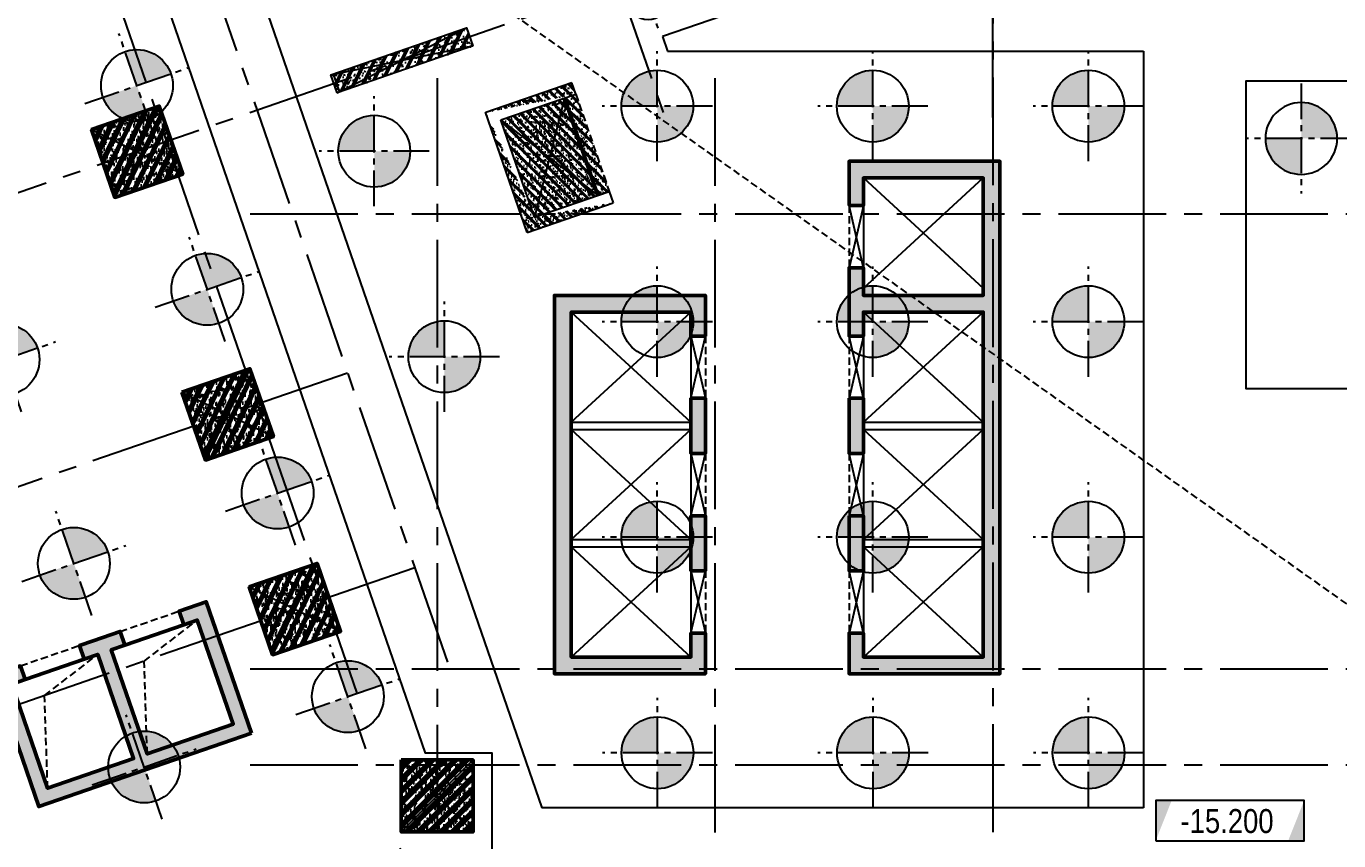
# Model space of a CAD drawing. Header units: millimetres. Extents: x -80883 to 1373228, y -532110 to 182357.
# Drawn here: x 725603 to 753005, y -328912 to -311909 of the extents above; entities that cross this region are included whole.
import ezdxf
from ezdxf.enums import TextEntityAlignment as Align
from ezdxf.xclip import XClip

# ---------------------------------------------------------------- set-up
doc = ezdxf.new("R2010")
doc.units = ezdxf.units.MM
doc.header["$LTSCALE"] = 100
doc.header["$XCLIPFRAME"] = 0
doc.header["$PDMODE"] = 32
doc.header["$PDSIZE"] = 2.5
for name, pattern in [('CENTER2', [1.125, 0.75, -0.125, 0.125, -0.125]), ('DASHED', [4.5, 3, -1.5]), ('HIDDEN', [0.375, 0.25, -0.125])]:
    doc.linetypes.add(name, pattern=pattern)
for name, color, linetype in [('ccu11-Khuat', 9, 'DASHED'), ('ccu11-Manh', 8, 'Continuous'), ('ccu11-Thay', 7, 'Continuous'), ('ccu12-Chidan', 9, 'Continuous'), ('ccu12-Hatch', 250, 'Continuous'), ('ccu12-Manh', 8, 'Continuous'), ('ccu12-Pile', 4, 'Continuous'), ('ccu12-Thay', 7, 'Continuous'), ('ccu12-Truc', 13, 'CENTER2'), ('KC2-DIM', 251, 'Continuous'), ('KCS_PILE', 8, 'HIDDEN'), ('KT-Dim', 8, 'Continuous'), ('KT-Hatch', 251, 'Continuous'), ('xref.asix of  podium$0$xref.asix of  podium$0$Xref_ST_MBDV Cot vach 30.7.2022$0$KT-Net cot vach', 6, 'Continuous'), ('Xref_ST_MBDV Cot vach 30.7.2022$0$KT-Net cot vach', 6, 'Continuous'), ('Xref_ST_MBDV Cot vach 30.7.2022$0$Xref_ST_MBDV Cot vach 30.7.2022|Xref_ST_MBDV Cot vach 30.7.2022|Xref_ST_MBDV Cot vach 30.7.2022|Xref_ST_MBDV Cot vach 30.7.2022|A-WALL-PATT', 251, 'Continuous'), ('Xref_ST_MBDV Cot vach 30.7.2022|Xref_ST_MBDV Cot vach 30.7.2022|Xref_ST_MBDV Cot vach 30.7.2022|Xref_ST_MBDV Cot vach 30.7.2022|KC-Betong', 6, 'Continuous')]:
    doc.layers.add(name, color=color, linetype=linetype)
for name, color, linetype, lineweight in [('KC-Tencaukien', 9, 'Continuous', 15), ('KT-Net cot vach', 6, 'Continuous', 50), ('KT-Vat lieu', 250, 'Continuous', 9), ('ST_MBDV Cot vach 220805$0$Xref_ST_MBDV Cot vach 30.7.2022$0$KT-Net cot vach', 6, 'Continuous', 50)]:
    doc.layers.add(name, color=color, linetype=linetype, lineweight=lineweight)
doc.styles.add('Arial Narrow', font='ARIALN.TTF')
doc.dimstyles.new('ccu12-200', dxfattribs={"dimscale": 200, "dimtxt": 2.5, "dimasz": 1, "dimexe": 1, "dimexo": 2, "dimgap": 1, "dimtad": 1, "dimdec": 0, "dimrnd": 5, "dimdsep": 46, "dimtxsty": 'Arial Narrow', "dimblk": 'ARCHTICK', "dimcen": -1, "dimdle": 1, "dimclrd": 256, "dimclre": 256, "dimclrt": 3, "dimadec": 0, "dimazin": 2, "dimtfac": 0.1, "dimtdec": 0, "dimtmove": 0, "dimatfit": 1, "dimldrblk": 'ARCHTICK', "dimfxl": 1, "dimtvp": 0.8333333333333334, "dimtolj": 1, "dimtzin": 12, "dimarcsym": 0})

# ---------------------------------------------------------------- blocks, each defined once
blk = doc.blocks.new('Xref_ST_MBDV Cot vach 30.7.2022$0$Tuong Vay01-flat-1')
at = {"layer": 'Xref_ST_MBDV Cot vach 30.7.2022$0$Xref_ST_MBDV Cot vach 30.7.2022|Xref_ST_MBDV Cot vach 30.7.2022|Xref_ST_MBDV Cot vach 30.7.2022|Xref_ST_MBDV Cot vach 30.7.2022|A-WALL-PATT'}
h = blk.add_hatch(dxfattribs=at)
h.set_pattern_fill('ACET-2D-VATLIEU04', color=256, scale=50, pattern_type=2)
h.set_pattern_definition([(49.99999999999999, (-11139561.83942936, -1407213.44759845), (-225.902473859489, 189.5546824974008), [37.49999998626113, -412.4999998488724]), (355, (-11139561.83942936, -1407213.44759845), (32.12721218541265, 367.2157156157773), [29.99999999490911, -329.9999999440002]), (100.4514, (-11139531.95358936, -1407216.06226845), (-341.2315265778452, -62.9441868767608), [31.87009499667636, -350.57105596344]), (46.18420000000001, (-11139561.83942936, -1407113.44759845), (-319.1804974675179, 306.2520974436775), [56.24999996954708, -618.749999665018]), (96.6356, (-11139517.37105686, -1407120.34425195), (-516.9959221575409, -60.14402179722674), [47.80514400473094, -525.8565000520404]), (351.1842, (-11139561.83942936, -1407113.44759845), (84.74077420309186, 546.3954293043353), [45.00000000792112, -495.0000000871323]), (21, (-11139511.83942936, -1407138.44759845), (-105.6808218676597, 275.3079533968121), [37.49999999934682, -412.499999992815]), (326.0000000000001, (-11139511.83942936, -1407138.44759845), (206.1288045682013, 305.5985201385338), [30.00000001746614, -330.0000001921275]), (71.4514, (-11139486.96831286, -1407155.22340145), (-328.9637652803212, 110.3801005582791), [31.87009499870726, -350.5710559857798]), (37.50000000000001, (-11139561.83942936, -1407213.44759845), (-78.13452938385308, 101.8269011885859), [0, -325.9999998517854, 0, -334.9999998476936, 0, -331.2499998493985]), (7.499999999999999, (-11139561.83942936, -1407213.44759845), (-23.27934638224542, 176.8241910238285), [0, -191.0000000278261, 0, -318.5000000464012, 0, -126.2500000183929]), (327.5, (-11139673.33942936, -1407213.44759845), (71.94441751949489, 112.9301145330537), [0, -125.0000000614986, 0, -390.0000001918756, 0, -517.5000002546042]), (317.5, (-11139723.33942936, -1407213.44759845), (158.0205495897681, 172.4491691102739), [0, -162.4999999478019, 0, -258.9999999168043, 0, -367.4999998819521]), (45, (-11139561.83942936, -1407213.44759845), (-150.2601910028607, 150.2601910026278), []), (45, (-11139561.83942936, -1407152.19759845), (-150.2601910028607, 150.2601910026278), [])])
h.paths.add_polyline_path([(-82665.42454257607, -118500.0088302612), (-81837.41861176863, -121132.0343658989), (-80902.71611081436, -123728.0834242017), (-79862.87874617614, -126283.8385967175), (-78719.63840653747, -128795.0430432414), (-77474.89874527603, -131257.5152608277), (-76130.7324262727, -133667.1548922951), (-74689.37767251953, -136019.9495540815), (-73153.2345392555, -138311.981517314), (-71524.86091735773, -140539.4342316107), (-69806.96827445179, -142698.5986796832), (-68002.4171395041, -144785.8795539467), (-66114.21234000102, -146797.8012427511), (-64145.497998368, -148731.0136179249), (-62099.55229647644, -150582.2976132843), (-59979.78201714717, -152348.5705846979), (-57789.71687134914, -154026.8914431464), (-55533.00362077914, -155614.4655520306), (-53213.40000534989, -157108.6493807235), (-50834.76848621853, -158506.954906286), (-48401.06981415115, -159807.0537564463), (-45916.35643433966, -161006.7810866404), (-43384.76573854871, -162104.1391847725), (-40810.51317570359, -163097.3007977149), (-38197.88523275405, -163984.6121738681), (-35551.23229684308, -164764.5958169776), (-32874.96141154505, -165435.9529462866), (-30173.5289383363, -165997.5656592443), (-27451.44813587703, -166448.4963081502), (-24701.85157574899, -166789.3238736566), (-4396.734290909022, -168938.2567786218), (36420.01678077132, -167648.2249503911), (41836.4863632936, -160718.6374020646), (12445.38596707024, -24367.66042796941), (8472.910947457654, -9248.974452903174), (-4718.707271176856, -5521.400683149928), (-10557.45827306993, -9946.818014640827), (-34021.18647153303, -27848.24941525888), (-39776.65152562223, -32008.57135346811), (-41248.85870469548, -35293.77142358455), (-45787.31564925052, -38574.38242801698), (-49368.4870454669, -38942.00303377653), (-57644.18705056235, -44924.06981060421), (-59844.65461433306, -46601.45355761005), (-61968.93197572604, -48362.30333496258), (-64019.60134904832, -50208.3517090485), (-65993.2459566202, -52136.53199238679), (-67886.59205765836, -54143.61763671576), (-69696.47008413821, -56226.27801198442), (-71419.8706161473, -58381.05012253253), (-73053.93764149398, -60604.33085121214), (-74595.93274202198, -62892.42844269238), (-76043.29574720934, -65241.53179885377), (-77393.615911806, -67647.72832025355), (-78644.64476583898, -70107.01135663176), (-79794.29917307012, -72615.28586126259), (-80840.66479975358, -75168.37520986283), (-81781.99930225872, -77762.02815519366), (-82616.73522835784, -80391.9259061541), (-83343.48262714595, -83053.68931881292), (-83961.03136360087, -85742.88618860021), (-84468.3531336058, -88455.03863057657), (-84864.60300002433, -91185.62932156771), (-85149.1148865223, -93930.11565387133), (-85321.41487544402, -96683.60341540864), (-85381.30445068702, -99529.50948559865), (-85328.50406530127, -102200.8374458619), (-85163.21024433896, -104955.3926120612), (-84885.69993967563, -107700.5945179402), (-84496.42936686985, -110432.1923394061), (-83996.04728951491, -113145.6335586284), (-83385.3738030456, -115836.3975027683)], flags=16)
h.paths.add_polyline_path([(-83625.45879450254, -118780.6341908188), (-82785.20518665202, -121451.592054751), (-81836.67593448795, -124086.0436255364), (-80781.45706173405, -126679.6041032514), (-79621.30565389246, -129227.9548506811), (-78358.15352366865, -131726.8525110248), (-76994.10399421491, -134172.1360737709), (-75531.42839684151, -136559.7338032422), (-73972.56228888594, -138885.6700187323), (-72320.10139823705, -141146.0717144171), (-70576.79730102606, -143337.1750085717), (-68745.55283991061, -145455.3314108832), (-66829.41729043424, -147497.0138977058), (-64831.58128353581, -149458.8227850739), (-62755.37149274349, -151337.4913895966), (-60604.24509477988, -153129.8914679771), (-58381.7840128839, -154833.0384259534), (-56091.68895242736, -156444.0962880657), (-53737.77323871478, -157960.3824199464), (-51323.95646727085, -159379.3719952791), (-48854.25797718205, -160698.7021999834), (-46332.79015832208, -161916.1761666269), (-43763.75160367042, -163029.7666325136), (-41151.42011806555, -164037.6193153583), (-38500.14559506811, -164938.0560009221), (-35814.34277378954, -165729.5773374715), (-33098.48388773762, -166410.8653324069), (-30357.09121792205, -166980.7855469028), (-27594.72956264392, -167438.3889849058), (-24815.98988816142, -167782.8289991841), (-4433.735052675009, -169939.9255319908), (36919.56229590811, -168632.9359166666), (42912.68845487945, -160965.5998827359), (13418.22973546013, -24135.12373521132), (9294.838300889242, -8442.070929647249), (-4925.935208282433, -4423.687328800617), (-11162.76267831214, -9150.82235655561), (-34617.47974592447, -27045.37879939191), (-40579.63196872547, -31355.10398377781), (-42051.83914779872, -34640.30405389448), (-46155.98199344426, -37606.97231750819), (-49737.15338966064, -37974.59292326774), (-58240.31235744618, -44121.0777798905), (-60467.11885703541, -45818.53930653841), (-62622.81900685839, -47605.43596977205), (-64703.8232677374, -49478.79233927629), (-66706.66158131324, -51435.49383058609), (-68628.013630962, -53472.26783320424), (-70464.66541309468, -55585.73726807744), (-72213.55809716694, -57772.38228180911), (-73871.79587351345, -60028.54927773564), (-75436.60120790266, -62350.49395546387), (-76905.37393212318, -64734.34577669739), (-78275.66833624989, -67176.13529814105), (-79545.20269040763, -69671.7966022063), (-80711.86304414831, -72217.17406733404), (-81773.70674647763, -74808.02928769216), (-82728.96568063274, -77440.04813065287), (-83576.04920824617, -80108.84792049509), (-84313.5468179807, -82809.98473610263), (-84940.23047422245, -85538.9608107484), (-85455.05666192248, -88291.23202148662), (-85857.16812421381, -91062.21545574092), (-86145.88844638877, -93847.29761108034), (-86320.75738810934, -96641.83923533), (-86381.51240370423, -99528.87035845965), (-86327.91179009154, -102240.684236032), (-86160.19218073785, -105035.6641918905), (-85878.57688103244, -107821.473743778), (-85483.548480995, -110593.4755141111), (-84975.76463904232, -113347.0545681345), (-84356.0573821161, -116077.6233250971)])
blk = doc.blocks.new('_ARCHTICK')
at = {"color": 0, "linetype": 'ByBlock', "const_width": 0.15}
blk.add_lwpolyline([(-0.5, -0.5), (0.5, 0.5)], dxfattribs=at)
blk = doc.blocks.new('*D1076')
at = {"layer": 'Defpoints', "color": 0, "transparency": 16777216}
for p in [(390299.3874795341, -68274.78057617624), (381599.3874795341, -71082.38548119343, -7.594823728268585e-05), (390299.3874795341, -71117.965626513, -7.594823728268585e-05)]:
    blk.add_point(p, dxfattribs=at)
at = {"layer": 'KT-Dim', "lineweight": -2, "transparency": 16777216}
for p, q in [((381599.3874795341, -70682.38548119343), (381599.3874795341, -68074.78057617624)), ((390299.3874795341, -70717.965626513), (390299.3874795341, -68074.78057617624)), ((381399.3874795341, -68274.78057617624), (390499.3874795341, -68274.78057617624))]:
    blk.add_line(p, q, dxfattribs=at)
at = {"layer": 'KT-Dim', "lineweight": -2, "transparency": 16777216, "xscale": 200, "yscale": 200, "zscale": 200, "rotation": 180}
blk.add_blockref('_ARCHTICK', (381599.3874795341, -68274.78057617624), dxfattribs=at)
at = {"layer": 'KT-Dim', "lineweight": -2, "transparency": 16777216, "xscale": 200, "yscale": 200, "zscale": 200}
blk.add_blockref('_ARCHTICK', (390299.3874795341, -68274.78057617624), dxfattribs=at)
at = {"layer": 'KT-Dim', "color": 3, "transparency": 16777216, "insert": (385949.3874795341, -67819.4940823154), "char_height": 500, "attachment_point": 5, "style": 'Arial Narrow'}
blk.add_mtext('\\A1;8700', dxfattribs=at)
blk = doc.blocks.new('*D1080')
at = {"layer": 'Defpoints', "color": 0, "transparency": 16777216}
for p in [(409199.3874795341, -66674.78057617624), (381599.3874795341, -70845.41449127195), (409199.3874795341, -70845.41449127195)]:
    blk.add_point(p, dxfattribs=at)
at = {"layer": 'KT-Dim', "lineweight": -2, "transparency": 16777216}
for p, q in [((381599.3874795341, -70445.41449127195), (381599.3874795341, -66474.78057617624)), ((409199.3874795341, -70445.41449127195), (409199.3874795341, -66474.78057617624)), ((381399.3874795341, -66674.78057617624), (409399.3874795341, -66674.78057617624))]:
    blk.add_line(p, q, dxfattribs=at)
at = {"layer": 'KT-Dim', "lineweight": -2, "transparency": 16777216, "xscale": 200, "yscale": 200, "zscale": 200, "rotation": 180}
blk.add_blockref('_ARCHTICK', (381599.3874795341, -66674.78057617624), dxfattribs=at)
at = {"layer": 'KT-Dim', "lineweight": -2, "transparency": 16777216, "xscale": 200, "yscale": 200, "zscale": 200}
blk.add_blockref('_ARCHTICK', (409199.3874795341, -66674.78057617624), dxfattribs=at)
at = {"layer": 'KT-Dim', "color": 3, "transparency": 16777216, "insert": (395399.3874795341, -66219.4940823154), "char_height": 500, "attachment_point": 5, "style": 'Arial Narrow'}
blk.add_mtext('\\A1;27600', dxfattribs=at)
blk = doc.blocks.new('LOI-B2-T1-PN')
at = {"layer": 'KT-Hatch'}
h = blk.add_hatch(dxfattribs=at)
h.set_pattern_fill('BTCT', color=256, scale=30)
h.set_pattern_definition([(49.99999999999999, (106559.8543703831, -42147.03074568097), (215.178054780226, -18.82564049477853), [22.5, -247.5]), (355, (106559.8543703831, -42147.03074568097), (-41.6254000839, 225.6576401100035), [18, -198]), (100.4514, (106577.7858743831, -42148.59954768099), (173.5528145142065, 206.8318626182861), [19.122057, -210.3426336]), (46.18420000000001, (106559.8543703831, -42087.03074568097), (320.1723145876933, -49.65570429870542), [33.75, -371.25]), (96.6356, (106586.535393883, -42091.16873778094), (280.398811664611, 292.2353612701325), [28.6830864, -315.5139]), (351.1842, (106559.8543703831, -42087.03074568097), (280.3985835400882, 292.2355802775974), [27, -297]), (21, (106589.8543703831, -42102.03074568097), (179.0721156355385, -120.7856671996016), [22.5, -247.5]), (326.0000000000001, (106589.8543703831, -42102.03074568097), (72.99459957647451, 217.5450135140559), [18, -198]), (71.4514, (106604.7770402832, -42112.09622748097), (252.066788574447, 96.75914901298572), [19.122057, -210.3426336]), (37.50000000000001, (106559.8543703831, -42147.03074568097), (3.647956595187201, 99.86815614939344), [0, -195.6, 0, -201, 0, -198.75]), (7.499999999999999, (106559.8543703831, -42147.03074568097), (78.92086123264458, 118.3235135647081), [0, -114.6, 0, -191.1, 0, -75.75]), (327.5, (106492.9543703832, -42147.03074568097), (160.1467308517227, -6.766461520313927), [0, -75, 0, -234, 0, -310.5]), (317.5, (106462.9543703832, -42147.03074568097), (174.9558508027159, 30.03149469969532), [0, -97.5, 0, -155.4, 0, -220.5]), (45, (106559.8543703831, -42147.03074568097), (-79.5495128834866, 79.5495128834866), []), (45, (106612.8873788831, -42147.03074568097), (-79.5495128834866, 79.5495128834866), [])])
h.paths.add_polyline_path([(69636.80449040607, -22526.61616688792), (69936.80449040653, -22526.61616688792), (69936.80449040653, -21376.61616688804), (69636.80449040607, -21376.61616688804)], flags=17)
h.paths.add_polyline_path([(69936.8044904056, -18926.61616688804), (69636.80449040513, -18926.61616688804), (69636.80449040513, -20076.61616688792), (69936.8044904056, -20076.61616688792)], flags=17)
h.paths.add_polyline_path([(69636.80449040467, -17626.6161668881), (69936.80449040467, -17626.61616688792), (69936.80449040467, -17126.61616688786), (72436.8044904084, -17126.61616688699), (72436.80449041072, -24326.61616688705), (69936.804490407, -24326.61616688786), (69936.804490407, -23826.61616688798), (69636.804490407, -23826.61616688804), (69636.80449040746, -24676.61616688804), (72786.80449041119, -24676.61616688699), (72786.80449040746, -13976.61616688693), (69636.80449040374, -13976.61616688804), (69636.80449040374, -14901.61616688716), (69936.80449040374, -14901.61616688705), (69936.80449040374, -14326.6161668881), (72436.80449040746, -14326.61616688705), (72436.8044904084, -16776.61616688705), (69936.80449040467, -16776.61616688792), (69936.8044904042, -16201.61616688705), (69636.80449040374, -16201.61616688722)])
h.paths.add_polyline_path([(66336.804490407, -24326.6161668892), (63836.804490407, -24326.61616689002), (63836.80449040467, -17126.61616689002), (66336.80449040467, -17126.6161668892), (66336.80449040467, -17626.6161668881), (66636.80449040467, -17626.61616688798), (66636.80449040467, -16776.61616688909), (63486.80449040467, -16776.61616689019), (63486.804490407, -24676.61616689013), (66636.80449040746, -24676.61616688909), (66636.804490407, -23826.61616688792), (66336.804490407, -23826.61616688804)])
h.paths.add_polyline_path([(66336.80449040607, -22526.61616688786), (66636.80449040653, -22526.61616688786), (66636.80449040653, -21376.61616688798), (66336.80449040607, -21376.61616688798)], flags=17)
h.paths.add_polyline_path([(66336.80449040467, -20076.61616688792), (66636.8044904056, -20076.61616688792), (66636.8044904056, -18926.61616688792), (66336.80449040467, -18926.61616688792)], flags=17)
at = {"ltscale": 0.5}
for points in [[(63836.8044904056, -19426.61616689002), (66336.80449040467, -19426.61616688914)], [(69936.80449040979, -19426.61616688786), (72436.80449040933, -19426.61616688705)], [(63836.8044904049, -19576.61616688996), (66336.8044904042, -19576.61616688914)], [(69936.80449040933, -19576.61616688786), (72436.80449040863, -19576.61616688699)], [(63836.8044904063, -21876.61616688996), (66336.8044904056, -21876.61616688914)], [(69936.80449041072, -21876.61616688786), (72436.80449041002, -21876.61616688705)], [(63836.8044904056, -22026.61616688996), (66336.80449040513, -22026.61616688914)], [(69936.80449041026, -22026.61616688786), (72436.80449040933, -22026.61616688699)]]:
    blk.add_lwpolyline(points, dxfattribs=at)
at = {"layer": 'ccu11-Khuat', "color": 6, "ltscale": 0.5}
for points in [[(69636.8044904042, -14901.61616688524), (69636.8044904042, -16201.61616688519)], [(66636.80449040467, -17626.61616688798), (66636.80449040467, -18926.61616688792)], [(69636.80449040746, -17626.61616688606), (69636.80449040746, -18926.616166886)], [(66636.80449040467, -20076.6161668878), (66636.80449040467, -21376.61616688775)], [(69636.80449040746, -20076.61616688606), (69636.80449040746, -21376.616166886)], [(66636.80449040607, -22526.61616688775), (66636.80449040607, -23826.61616688769)], [(69636.80449040746, -22526.6161668878), (69636.80449040746, -23826.61616688775)]]:
    blk.add_lwpolyline(points, dxfattribs=at)
at = {"layer": 'ccu11-Thay', "color": 6, "ltscale": 0.5}
for points in [[(69936.8044904042, -14901.61616688536), (69936.8044904042, -16201.61616688519)], [(66336.80449040467, -17626.6161668881), (66336.80449040467, -18926.61616688792)], [(69936.80449040746, -17626.61616688618), (69936.80449040746, -18926.616166886)], [(66336.80449040467, -20076.61616688792), (66336.80449040467, -21376.61616688775)], [(69936.80449040746, -20076.61616688618), (69936.80449040746, -21376.616166886)], [(66336.80449040607, -22526.61616688786), (66336.80449040607, -23826.61616688769)], [(69936.80449040746, -22526.61616688792), (69936.80449040746, -23826.61616688775)]]:
    blk.add_lwpolyline(points, dxfattribs=at)
at = {"layer": 'ccu12-Manh', "ltscale": 0.5}
for points in [[(69936.80449040746, -14326.61616688786), (72436.80449040746, -16626.61616688699)], [(69936.80449040816, -16626.6161668878), (72436.80449040746, -14326.61616688705)], [(63836.80449040467, -17126.61616689002), (66336.80449040467, -19426.61616688914)], [(63836.80449040537, -19426.61616688996), (66336.80449040467, -17126.6161668892)], [(69936.8044904084, -17126.61616688804), (72436.8044904084, -19426.61616688716)], [(69936.8044904091, -19426.61616688798), (72436.8044904084, -17126.61616688722)], [(63836.80449040537, -19576.61616688996), (66336.80449040537, -21876.61616688909)], [(63836.80449040607, -21876.6161668899), (66336.80449040537, -19576.61616688914)], [(69936.80449040863, -19576.6161668878), (72436.80449040863, -21876.61616688693)], [(69936.80449040933, -21876.61616688775), (72436.80449040863, -19576.61616688699)], [(63836.80449040513, -22026.61616688996), (66336.80449040513, -24326.61616688909)], [(63836.80449040583, -24326.6161668899), (66336.80449040513, -22026.61616688914)], [(69936.80449040933, -22026.6161668878), (72436.80449040933, -24326.61616688693)], [(69936.80449041002, -24326.61616688775), (72436.80449040933, -22026.61616688699)]]:
    blk.add_lwpolyline(points, dxfattribs=at)
at = {"layer": 'KC2-DIM', "ltscale": 0.5}
for points in [[(69936.8044904042, -14901.61616688536), (69636.8044904042, -16201.61616688519)], [(69936.8044904042, -16201.61616688519), (69636.8044904042, -14901.61616688524)], [(66336.80449040467, -17626.6161668881), (66636.80449040467, -18926.61616688792)], [(66336.80449040467, -18926.61616688792), (66636.80449040467, -17626.61616688798)], [(69936.80449040746, -17626.61616688618), (69636.80449040746, -18926.616166886)], [(69936.80449040746, -18926.616166886), (69636.80449040746, -17626.61616688606)], [(66336.80449040467, -20076.61616688792), (66636.80449040467, -21376.61616688775)], [(66336.80449040467, -21376.61616688775), (66636.80449040467, -20076.6161668878)], [(69936.80449040746, -20076.61616688618), (69636.80449040746, -21376.616166886)], [(69936.80449040746, -21376.616166886), (69636.80449040746, -20076.61616688606)], [(66336.80449040607, -22526.61616688786), (66636.80449040607, -23826.61616688769)], [(66336.80449040607, -23826.61616688769), (66636.80449040607, -22526.61616688775)], [(69936.80449040746, -22526.61616688792), (69636.80449040746, -23826.61616688775)], [(69936.80449040746, -23826.61616688775), (69636.80449040746, -22526.6161668878)]]:
    blk.add_lwpolyline(points, dxfattribs=at)
at = {"layer": 'ST_MBDV Cot vach 220805$0$Xref_ST_MBDV Cot vach 30.7.2022$0$KT-Net cot vach'}
for points in [[(69636.80449040374, -14901.61616688716), (69636.80449040374, -13976.61616688804), (72786.80449040746, -13976.61616688693), (72786.80449041119, -24676.61616688699), (69636.80449040746, -24676.61616688804), (69636.804490407, -23826.61616688804), (69936.804490407, -23826.61616688798), (69936.804490407, -24326.61616688786), (72436.80449041072, -24326.61616688705), (72436.8044904084, -17126.61616688699), (69936.80449040467, -17126.61616688786), (69936.80449040467, -17626.61616688792), (69636.80449040467, -17626.6161668881), (69636.80449040374, -16201.61616688722), (69936.8044904042, -16201.61616688705), (69936.80449040467, -16776.61616688792), (72436.8044904084, -16776.61616688705), (72436.80449040746, -14326.61616688705), (69936.80449040374, -14326.6161668881), (69936.80449040374, -14901.61616688705)], [(66636.80449040467, -17626.61616688798), (66636.80449040467, -16776.61616688909), (63486.80449040467, -16776.61616689019), (63486.804490407, -24676.61616689013), (66636.80449040746, -24676.61616688909), (66636.804490407, -23826.61616688792), (66336.804490407, -23826.61616688804), (66336.804490407, -24326.6161668892), (63836.804490407, -24326.61616689002), (63836.80449040467, -17126.61616689002), (66336.80449040467, -17126.6161668892), (66336.80449040467, -17626.6161668881)], [(69636.80449040513, -18926.61616688804), (69936.8044904056, -18926.61616688804), (69936.8044904056, -20076.61616688792), (69636.80449040513, -20076.61616688792)], [(69636.80449040607, -21376.61616688804), (69936.80449040653, -21376.61616688804), (69936.80449040653, -22526.61616688792), (69636.80449040607, -22526.61616688792)]]:
    blk.add_lwpolyline(points, close=True, dxfattribs=at)
at = {"layer": 'ST_MBDV Cot vach 220805$0$Xref_ST_MBDV Cot vach 30.7.2022$0$KT-Net cot vach', "color": 6}
for points in [[(66336.80449040467, -18926.61616688792), (66636.8044904056, -18926.61616688792), (66636.8044904056, -20076.61616688792), (66336.80449040467, -20076.61616688792)], [(66336.80449040607, -21376.61616688798), (66636.80449040653, -21376.61616688798), (66636.80449040653, -22526.61616688786), (66336.80449040607, -22526.61616688786)]]:
    blk.add_lwpolyline(points, close=True, dxfattribs=at)
blk = doc.blocks.new('*U150')
h = blk.add_hatch()
h.set_pattern_fill('VATLIEU04', color=250, scale=40, style=0, pattern_type=2)
h.set_pattern_definition([(49.99999999999999, (-549.9999999999709, 3049.999999999996), (286.9040730403014, -25.10085399303804), [30, -330]), (355, (-549.9999999999709, 3049.999999999996), (-55.50053344520001, 300.8768534800047), [24, -264]), (100.4514, (-526.0913279999709, 3047.908263999996), (231.4037526856086, 275.7758168243814), [25.496076, -280.4568448]), (46.18420000000001, (-549.9999999999709, 3129.999999999996), (426.8964194502578, -66.20760573160723), [45, -495]), (96.6356, (-514.4253019999708, 3124.482677199996), (373.8650822194813, 389.6471483601767), [38.2441152, -420.6852]), (351.1842, (-549.9999999999709, 3129.999999999996), (373.8647780534509, 389.6474403701299), [36, -396]), (21, (-509.9999999999709, 3109.999999999996), (238.7628208473847, -161.0475562661355), [30, -330]), (326.0000000000001, (-509.9999999999709, 3109.999999999996), (97.32613276863269, 290.0600180187412), [24, -264]), (71.4514, (-490.1031067999709, 3096.579357599996), (336.089051432596, 129.012198683981), [25.496076, -280.4568448]), (37.50000000000001, (-549.9999999999709, 3049.999999999996), (4.863942126916267, 133.1575415325246), [0, -260.8, 0, -268, 0, -265]), (7.499999999999999, (-549.9999999999709, 3049.999999999996), (105.2278149768594, 157.7646847529441), [0, -152.8, 0, -254.8, 0, -101]), (327.5, (-639.1999999999709, 3049.999999999996), (213.5289744689636, -9.021948693751902), [0, -100, 0, -312, 0, -414]), (317.5, (-679.1999999999709, 3049.999999999996), (233.2744677369545, 40.04199293292709), [0, -130, 0, -207.2, 0, -294]), (45, (-549.9999999999709, 3049.999999999996), (-120.2081528017131, 120.2081528017131), []), (45, (-549.9999999999709, 3098.999999999996), (-120.2081528017131, 120.2081528017131), [])])
h.paths.add_polyline_path([(-475, -474.9999999999998), (-75, -475.0000000000038), (-74.9999999999709, 2524.999999999996), (-474.9999999999709, 2525)])
at = {"color": 6, "ltscale": 0.25}
blk.add_lwpolyline([(-475, -474.9999999999998), (-75, -475.0000000000038), (-74.9999999999709, 2524.999999999996), (-474.9999999999709, 2525)], close=True, dxfattribs=at)
at = {"layer": 'Defpoints', "linetype": 'ByBlock', "ltscale": 30}
for p, q in [((-75, -475.0000000000038), (-474.9999999999709, 2525)), ((-475, -474.9999999999998), (-74.9999999999709, 2524.999999999996))]:
    blk.add_line(p, q, dxfattribs=at)
blk = doc.blocks.new('*U151')
h = blk.add_hatch()
h.set_pattern_fill('VATLIEU04', color=250, scale=40, style=0, pattern_type=2)
h.set_pattern_definition([(49.99999999999999, (550, -550), (286.9040730403014, -25.10085399303804), [30, -330]), (355, (550, -550), (-55.50053344520001, 300.8768534800047), [24, -264]), (100.4514, (573.908672, -552.091736), (231.4037526856086, 275.7758168243814), [25.496076, -280.4568448]), (46.18420000000001, (550, -470), (426.8964194502578, -66.20760573160723), [45, -495]), (96.6356, (585.574698, -475.5173228), (373.8650822194813, 389.6471483601767), [38.2441152, -420.6852]), (351.1842, (550, -470), (373.8647780534509, 389.6474403701299), [36, -396]), (21, (590, -490), (238.7628208473847, -161.0475562661355), [30, -330]), (326.0000000000001, (590, -490), (97.32613276863269, 290.0600180187412), [24, -264]), (71.4514, (609.8968932, -503.4206424), (336.089051432596, 129.012198683981), [25.496076, -280.4568448]), (37.50000000000001, (550, -550), (4.863942126916267, 133.1575415325246), [0, -260.8, 0, -268, 0, -265]), (7.499999999999999, (550, -550), (105.2278149768594, 157.7646847529441), [0, -152.8, 0, -254.8, 0, -101]), (327.5, (460.8, -550), (213.5289744689636, -9.021948693751902), [0, -100, 0, -312, 0, -414]), (317.5, (420.8, -550), (233.2744677369545, 40.04199293292709), [0, -130, 0, -207.2, 0, -294]), (45, (550, -550), (-120.2081528017131, 120.2081528017131), []), (45, (550, -501), (-120.2081528017131, 120.2081528017131), [])])
h.paths.add_polyline_path([(-475, 475), (1025, 475), (1025, -1025), (-475, -1025)])
at = {"color": 6, "ltscale": 0.25}
blk.add_lwpolyline([(-475, 475), (1025, 475), (1025, -1025), (-475, -1025)], close=True, dxfattribs=at)
at = {"layer": 'Defpoints', "linetype": 'ByBlock', "ltscale": 30}
for p, q in [((1025, 475), (-475, -1025)), ((-475, 475), (1025, -1025))]:
    blk.add_line(p, q, dxfattribs=at)
blk = doc.blocks.new('MBDV-B1-T1-PN')
at = {"layer": 'KT-Net cot vach', "rotation": 19.04713795399666}
for p in [(54421.11339610536, -13610.03426996863), (56313.91916608065, -19092.48685226683), (57717.20733091282, -23157.06337712682)]:
    blk.add_blockref('*U151', p, dxfattribs=at)
at = {"layer": 'KT-Net cot vach'}
blk.add_blockref('*U151', (60761.8044734241, -26951.6161660137), dxfattribs=at)
at = {"layer": 'Xref_ST_MBDV Cot vach 30.7.2022|Xref_ST_MBDV Cot vach 30.7.2022|Xref_ST_MBDV Cot vach 30.7.2022|Xref_ST_MBDV Cot vach 30.7.2022|KC-Betong', "linetype": 'ByBlock', "xscale": -0.9999999999999989, "rotation": 289.0471379532163}
blk.add_blockref('*U150', (59241.89047800889, -11945.67000419629), dxfattribs=at)
blk = doc.blocks.new('D1500.')
at = {"layer": 'ccu12-Hatch', "ltscale": 0.5}
h = blk.add_hatch(color=256, dxfattribs=at)
h.dxf.hatch_style = 1
h.paths.add_polyline_path([(750, 0, 0.414213562373095), (0, 750), (0, 0)])
h.paths.add_polyline_path([(0, 0), (-750, 0, 0.414213562373095), (0, -750)])
at = {"layer": 'ccu12-Pile', "color": 13, "linetype": 'CENTER2', "ltscale": 10}
for p, q in [((0, 1150), (0, -1150)), ((1150, 0), (-1150, 0))]:
    blk.add_line(p, q, dxfattribs=at)
at = {"layer": 'ccu12-Pile', "ltscale": 0.5}
blk.add_circle((0, 0), 750, dxfattribs=at)
blk = doc.blocks.new('D1500')
at = {"layer": 'ccu12-Pile', "rotation": 270}
blk.add_blockref('D1500.', (-4.256744291633368, 0.01587060443125665), dxfattribs=at)
blk = doc.blocks.new('MBDV-COC-PN')
at = {"layer": 'KCS_PILE', "rotation": 289.0471379539969}
for p in [(54770.52624455118, -12400.52859477577), (56239.08294817817, -16654.15542469779), (51985.45611825585, -18122.71212832374), (57707.63965180505, -20907.78225461981), (53454.01282188273, -22376.33895824576), (59174.82218593499, -25157.38021596195), (54921.19535601267, -26625.9369195879), (60642.00472006493, -29406.97817730409)]:
    blk.add_blockref('D1500', p, dxfattribs=at)
at = {"layer": 'KCS_PILE'}
for p in [(65636.80464432342, -12826.61661195726), (70136.80464432342, -12826.61661195726), (74636.80464432342, -12826.61661195726), (59727.18723505898, -13767.54838486208), (65636.80464432389, -17326.61661195726), (70136.80464432389, -17326.61661195726), (74636.80464432342, -17326.61661195726), (61192.43245564739, -18058.29387411749), (65636.80464432389, -21826.61661195726), (70136.80464432389, -21826.61661195726), (74636.80464432389, -21826.61661195726), (65641.06138861482, -26326.61661195726), (70141.06138861482, -26326.61661195726), (74641.06138861482, -26326.61661195726)]:
    blk.add_blockref('D1500', p, dxfattribs=at)
at = {"layer": 'KCS_PILE', "xscale": -1, "rotation": 180}
blk.add_blockref('D1500', (79082.54774623504, -13501.63248255959), dxfattribs=at)
blk = doc.blocks.new('ccu11-cmb-flat-8')
at = {"layer": 'ccu12-Chidan', "color": 7}
blk.add_lwpolyline([(0, 0), (1549.76089105694, 0), (1549.76089105694, 418.967561994592), (0, 418.967561994592)], close=True, dxfattribs=at)
at = {"layer": 'ccu12-Chidan'}
for points in [[(0, 0), (166.3698098819586, 418.967561994592), (0, 418.967561994592)], [(1549.76089105694, 418.967561994592), (1383.391081174981, 0), (1549.76089105694, 0)]]:
    blk.add_solid(points, dxfattribs=at)
at = {"layer": 'ccu12-Chidan', "color": 31, "style": 'Arial Narrow', "width": 0.8}
blk.add_attdef('+100.00', text='', height=250, dxfattribs=at).set_placement((745.1558620325814, 205.5562299680314), align=Align.MIDDLE_CENTER)
blk = doc.blocks.new('LOI-KD-PN')
at = {"layer": 'KT-Hatch'}
h = blk.add_hatch(dxfattribs=at)
h.set_pattern_fill('BTCT', color=256, scale=40, angle=-70.9528620460035)
h.set_pattern_definition([(339.0471379539965, (-24774.25365491607, -32828.61595608917), (69.90338528047701, -279.3877533547662), [29.99999999999987, -329.999999999998]), (284.0471379539965, (-24774.25365491607, -32828.61595608917), (266.2915946709811, 150.6518396180941), [23.99999999999998, -263.9999999999996]), (29.49853795399646, (-24768.42837132257, -32851.89826755854), (336.1948768307957, -128.7361747717526), [25.49607599999999, -280.4568447999998]), (335.2313379539966, (-24698.63362238393, -32802.50828135805), (76.73314454503657, -425.1305970221304), [45, -495]), (25.6827379539964, (-24692.23921595374, -32837.93583497207), (490.3234749361438, -226.2363583837528), [38.24411519999997, -420.6851999999998]), (280.2313379539964, (-24698.63362238393, -32802.50828135805), (490.3236516953235, -226.2359755744279), [35.99999999999994, -395.9999999999995]), (310.0471379539965, (-24704.4847931515, -32846.8452163068), (-74.31099224333833, -278.2478686892407), [30, -330]), (255.0471379539965, (-24704.4847931515, -32846.8452163068), (305.9413376994765, 2.662340959559032), [24, -264]), (0.4985379539964838, (-24710.67739063944, -32870.03253477591), (231.6301287124563, -275.5857060422185), [25.496076, -280.4568447999999]), (326.5471379539965, (-24774.25365491607, -32828.61595608917), (127.4545480190627, 38.85777900570818), [0, -260.7999999999999, 0, -267.9999999999999, 0, -264.9999999999999]), (296.5471379539965, (-24774.25365491607, -32828.61595608917), (183.4678019936752, -47.98077147784922), [0, -152.8, 0, -254.8, 0, -101]), (256.5471379539965, (-24803.36371224117, -32744.29961981607), (61.15631196729443, -204.7826262224386), [0, -99.99999999999955, 0, -311.9999999999982, 0, -413.9999999999982]), (246.5471379539965, (-24816.41754960665, -32706.48960355006), (113.9778841873155, -207.4352439007965), [0, -129.9999999999991, 0, -207.1999999999991, 0, -293.9999999999983]), (334.0471379539965, (-24774.25365491607, -32828.61595608917), (65.64473241281162, 134.8731593255321), []), (334.0471379539965, (-24751.17751265038, -32895.45525322307), (65.64473241281162, 134.8731593255321), [])])
h.paths.add_polyline_path([(-6325.187296113232, -9137.721440407215), (-7271.590505116852, -6396.495261123753), (-7838.74074910651, -6592.302821607213), (-7740.836968864547, -6875.877943602041), (-7457.261846869951, -6777.974163360312), (-6706.666198349791, -8952.050098654), (-8502.64197098394, -9572.107373518229), (-9253.237619503634, -7398.0314382246), (-8969.662497509038, -7300.12765798287), (-9067.566277750535, -7016.552535988041), (-9634.716521740193, -7212.360096471501), (-9918.291643735254, -7310.26387671323), (-9820.387863493292, -7593.838998708001), (-9536.812741498696, -7495.935218466329), (-8786.217092978535, -9670.011153759959), (-10582.19286561268, -10290.06842862419), (-11332.78851413238, -8115.992493330559), (-11049.21339213778, -8018.08871308883), (-11147.11717237928, -7734.513591094001), (-11714.26741636894, -7930.321151577402), (-10767.86420736578, -10671.54733086075)])
at = {"layer": 'xref.asix of  podium$0$xref.asix of  podium$0$Xref_ST_MBDV Cot vach 30.7.2022$0$KT-Net cot vach'}
h = blk.add_hatch(dxfattribs=at)
h.set_pattern_fill('1BETONG2-BOP', color=250, scale=30, angle=1.959221683781526e-11, style=0, pattern_type=2)
h.set_pattern_definition([(50.0000000000196, (116462.5052077193, -202415.5971059241), (215.1780547802325, -18.82564049470495), [22.5, -247.5]), (355.0000000000196, (116462.5052077193, -202415.5971059241), (-41.62540008397717, 225.6576401099893), [18, -198]), (100.4514000000195, (116480.4367117193, -202417.1659079241), (173.5528145141357, 206.8318626183454), [19.122057, -210.3426336]), (46.18420000001959, (116462.5052077193, -202355.5971059241), (320.1723145877103, -49.65570429859594), [33.75, -371.25]), (96.63560000001934, (116489.1862312183, -202359.7350980242), (280.3988116645111, 292.2353612702284), [28.68308639999998, -315.5138999999996]), (351.1842000000196, (116462.5052077193, -202355.5971059241), (280.3985835399882, 292.2355802776933), [27, -297]), (21.00000000001959, (116492.5052077193, -202370.5971059241), (179.0721156355798, -120.7856671995404), [22.5, -247.5]), (226.0000000000196, (116492.5052077193, -202370.5971059241), (201.5646367418432, -109.6619427481084), [18, -198]), (71.4514000000196, (116507.427877618, -202380.6625877242), (252.0667885744139, 96.7591490130719), [19.122057, -210.3426336]), (67.5000000000196, (116462.5052077193, -202415.5971059241), (-46.77485499139181, 88.31233855206342), [0, -195.6, 0, -201, 0, -198.75]), (4.500000000019592, (116462.5052077193, -202415.5971059241), (85.00527716358108, 114.0309565615529), [0, -114.5999999999988, 0, -191.0999999999976, 0, -75.74999999999879]), (327.5000000000196, (116395.6052077189, -202415.5971059243), (160.146730851725, -6.766461520259165), [0, -74.99999999999879, 0, -233.9999999999976, 0, -310.4999999999952]), (317.5000000000196, (116365.6052077189, -202415.5971059243), (174.9558508027056, 30.03149469975515), [0, -97.5, 0, -155.4, 0, -220.5]), (315.0000000000196, (116462.5052077193, -202415.5971059241), (90.15611460125399, 90.15611460131564), []), (315.0000000000196, (116462.5052077193, -202378.8471059241), (90.15611460125399, 90.15611460131564), [])])
edge = h.paths.add_edge_path()
edge.add_line((360.6418855860829, 4437.403951028595), (-1435.29047197476, 3817.361773282057))
edge.add_line((442.2284024748951, 4201.091252757935), (-1117.40916496329, 3662.62930102367))
edge.add_line((-570.4991636015475, 1312.476543052355), (-1436.987392965704, 3822.231577460188))
edge.add_line((-415.7769247964025, 1630.374288916821), (-1117.409164961427, 3662.62930102367))
edge.add_line((-570.4991636015475, 1312.476543052355), (1225.447126176208, 1932.523638988845))
edge.add_line((-415.7769247964025, 1630.374288916821), (1143.860642641783, 2168.836240651086))
edge.add_line((1143.860642641783, 2168.836240651086), (1225.447126176208, 1932.523638988845))
edge.add_line((442.2284024748951, 4201.091252757935), (360.6418855860829, 4437.403951028595))
at = {"layer": 'Xref_ST_MBDV Cot vach 30.7.2022$0$KT-Net cot vach'}
h = blk.add_hatch(dxfattribs=at)
h.set_pattern_fill('1BETONG2-BOP', color=250, scale=30, angle=1.959221683781526e-11, style=0, pattern_type=2)
h.set_pattern_definition([(50.0000000000196, (116462.5052077183, -202415.5971059241), (215.1780547802325, -18.82564049470495), [22.5, -247.5]), (355.0000000000196, (116462.5052077183, -202415.5971059241), (-41.62540008397717, 225.6576401099893), [18, -198]), (100.4514000000195, (116480.4367117183, -202417.1659079241), (173.5528145141357, 206.8318626183454), [19.122057, -210.3426336]), (46.18420000001959, (116462.5052077183, -202355.5971059241), (320.1723145877103, -49.65570429859594), [33.75, -371.25]), (96.63560000001934, (116489.1862312183, -202359.7350980242), (280.3988116645111, 292.2353612702284), [28.68308639999998, -315.5138999999996]), (351.1842000000196, (116462.5052077183, -202355.5971059241), (280.3985835399882, 292.2355802776933), [27, -297]), (21.00000000001959, (116492.5052077183, -202370.5971059241), (179.0721156355798, -120.7856671995404), [22.5, -247.5]), (226.0000000000196, (116492.5052077183, -202370.5971059241), (201.5646367418432, -109.6619427481084), [18, -198]), (71.4514000000196, (116507.4278776185, -202380.6625877242), (252.0667885744139, 96.7591490130719), [19.122057, -210.3426336]), (67.5000000000196, (116462.5052077183, -202415.5971059241), (-46.77485499139181, 88.31233855206342), [0, -195.6, 0, -201, 0, -198.75]), (4.500000000019592, (116462.5052077183, -202415.5971059241), (85.00527716358108, 114.0309565615529), [0, -114.5999999999992, 0, -191.0999999999983, 0, -75.74999999999916]), (327.5000000000196, (116395.6052077184, -202415.5971059241), (160.146730851725, -6.766461520259165), [0, -74.99999999999916, 0, -233.9999999999983, 0, -310.4999999999966]), (317.5000000000196, (116365.6052077184, -202415.5971059241), (174.9558508027056, 30.03149469975515), [0, -97.5, 0, -155.4, 0, -220.5]), (315.0000000000196, (116462.5052077183, -202415.5971059241), (90.15611460125399, 90.15611460131564), []), (315.0000000000196, (116462.5052077183, -202378.8471059241), (90.15611460125399, 90.15611460131564), [])])
edge = h.paths.add_edge_path()
edge.add_line((360.6418855867814, 4437.403951028653), (-1435.290471974877, 3817.361773282173))
edge.add_line((442.2284024755936, 4201.091252757935), (-1117.409164962359, 3662.62930102367))
edge.add_line((-570.499163600849, 1312.476543052355), (-1436.987392965821, 3822.23157746013))
edge.add_line((-415.7769247966353, 1630.374288916821), (-1117.409164962359, 3662.62930102367))
edge.add_line((-570.499163600849, 1312.476543052355), (1225.447126176325, 1932.523638988787))
edge.add_line((-415.7769247966353, 1630.374288916821), (1143.860642641317, 2168.836240651028))
edge.add_line((1143.860642641084, 2168.836240651028), (1225.447126175975, 1932.523638988787))
edge.add_line((442.2284024755936, 4201.091252757935), (360.6418855868978, 4437.403951028653))
at = {"layer": 'ccu11-Khuat', "color": 6, "ltscale": 0.5}
for points, elevation in [([(442.2284024746623, 4201.091252757935), (1143.864305755822, 2168.837505334464)], 5.849214727798868e-05), ([(-11147.1208355159, -7734.514855785063), (-9918.291643735254, -7310.263876713114)], 1.490472173669433e-05)]:
    blk.add_lwpolyline(points, dxfattribs=dict(at, elevation=elevation))
blk.add_lwpolyline([(-9067.569942107657, -7016.553797144443), (-7838.744412243133, -6592.304086298274)], dxfattribs=at)
at = {"layer": 'ccu11-Khuat', "ltscale": 0.5, "elevation": 1.490472173669433e-05}
for points in [[(-8502.64197098394, -9572.107373518229), (-8565.79011890199, -7636.755803425389), (-7457.261846869951, -6777.97416336037)], [(-10582.19286561268, -10290.06842862419), (-10645.34101353073, -8354.716858531348), (-9536.812741498696, -7495.935218466329)]]:
    blk.add_lwpolyline(points, dxfattribs=at)
at = {"layer": 'ccu12-Manh', "ltscale": 0.5}
for points, elevation in [([(205.9159478715155, 4119.504343272652), (-415.7769247966353, 1630.374288916821)], 5.849214727798868e-05), ([(-1117.409164962592, 3662.62930102367), (907.5517040919513, 2087.251021802716)], 6.255962972533113e-05)]:
    blk.add_lwpolyline(points, dxfattribs=dict(at, elevation=elevation))
at = {"layer": 'ST_MBDV Cot vach 220805$0$Xref_ST_MBDV Cot vach 30.7.2022$0$KT-Net cot vach', "color": 6}
for points, elevation in [([(205.9159478715155, 4119.504343272652), (907.5518511524424, 2087.250595849182)], 5.849214727798868e-05), ([(-8969.666160645429, -7300.128922673874), (-7740.836968864547, -6875.877943602041)], 1.490472173669433e-05), ([(-11049.21705527441, -8018.089977779891), (-9820.387863493292, -7593.838998707943)], 1.490472173669433e-05)]:
    blk.add_lwpolyline(points, dxfattribs=dict(at, elevation=elevation))
at = {"layer": 'ST_MBDV Cot vach 220805$0$Xref_ST_MBDV Cot vach 30.7.2022$0$KT-Net cot vach', "elevation": 1.490472173669433e-05}
blk.add_lwpolyline([(-6325.187296113232, -9137.721440407215), (-7271.590505116852, -6396.495261123753), (-7838.74074910651, -6592.302821607213), (-7740.836968864547, -6875.877943602041), (-7457.261846869951, -6777.974163360312), (-6706.666198349791, -8952.050098654), (-8502.64197098394, -9572.107373518229), (-9253.237619503634, -7398.0314382246), (-8969.662497509038, -7300.12765798287), (-9067.566277750535, -7016.552535988041), (-9634.716521740193, -7212.360096471501), (-9918.291643735254, -7310.26387671323), (-9820.387863493292, -7593.838998708001), (-9536.812741498696, -7495.935218466329), (-8786.217092978535, -9670.011153759959), (-10582.19286561268, -10290.06842862419), (-11332.78851413238, -8115.992493330559), (-11049.21339213778, -8018.08871308883), (-11147.11717237928, -7734.513591094001), (-11714.26741636894, -7930.321151577402), (-10767.86420736578, -10671.54733086075)], close=True, dxfattribs=at)
at = {"layer": 'xref.asix of  podium$0$xref.asix of  podium$0$Xref_ST_MBDV Cot vach 30.7.2022$0$KT-Net cot vach'}
for p, q in [((360.6418855860829, 4437.403951028595, 6.058219431352707e-05), (-1435.29047197476, 3817.361773282173, 6.526592641280249e-05)), ((442.2284024748951, 4201.091252757935, 5.849214727801644e-05), (360.6418855860829, 4437.403951028595, 6.058219431352707e-05)), ((-1117.40916496329, 3662.62930102367, 6.255962972533113e-05), (442.2284024748951, 4201.091252757935, 5.849214727801644e-05)), ((-570.4991636015475, 1312.476543052355, 4.311176667534666e-05), (-1436.987392965704, 3822.231577460188, 6.530907603666258e-05)), ((-415.7769247964025, 1630.374288916821, 4.45855276371282e-05), (-1117.40916496329, 3662.62930102367, 6.255962972533113e-05)), ((-570.4991636015475, 1312.476543052355, 4.311176667534666e-05), (1225.447126176208, 1932.523638988845, 3.842799900874438e-05)), ((-415.7769247964025, 1630.374288916821, 4.45855276371282e-05), (1143.860642641783, 2168.836240651086, 4.05180451898135e-05)), ((1143.860642641783, 2168.836240651086, 4.05180451898135e-05), (1225.447126176208, 1932.523638988845, 3.842799900875826e-05))]:
    blk.add_line(p, q, dxfattribs=at)
at = {"layer": 'Xref_ST_MBDV Cot vach 30.7.2022$0$KT-Net cot vach'}
for p, q in [((360.6418855867814, 4437.403951028653, 6.058219431354095e-05), (-1435.29047197476, 3817.361773282173, 6.526592641280249e-05)), ((442.2284024755936, 4201.091252757935, 5.849214727803032e-05), (360.6418855867814, 4437.403951028653, 6.058219431354095e-05)), ((442.2320668317843, 4201.092513844837, 2.881135378197952e-05), (360.6455499429721, 4437.405212115613, 3.090140081749015e-05)), ((-1117.409164962592, 3662.62930102367, 6.255962972533113e-05), (442.2284024755936, 4201.091252757935, 5.849214727801644e-05)), ((-570.499163600849, 1312.476543052355, 4.311176667536054e-05), (-1436.987392965937, 3822.23157746013, 6.530907603667646e-05)), ((-415.7769247966353, 1630.374288916821, 4.458552763714208e-05), (-1117.409164962592, 3662.62930102367, 6.255962972533113e-05)), ((-570.499163600849, 1312.476543052355, 4.311176667536054e-05), (1225.447126175975, 1932.523638988787, 3.842799900875826e-05)), ((-415.7769247966353, 1630.374288916821, 4.458552763714208e-05), (1143.860642641084, 2168.836240651028, 4.051804518982738e-05)), ((1143.860642641084, 2168.836240651028, 4.051804518982738e-05), (1225.447126175975, 1932.523638988787, 3.842799900875826e-05)), ((1143.864306997275, 2168.837501737988, 1.083725169377658e-05), (1225.450790532166, 1932.524900075747, 8.747205512721345e-06))]:
    blk.add_line(p, q, dxfattribs=at)
blk = doc.blocks.new('D800.')
at = {"layer": 'ccu12-Pile', "ltscale": 0.5}
h = blk.add_hatch(color=250, dxfattribs=at)
h.dxf.hatch_style = 1
h.paths.add_polyline_path([(3.552713678800501e-15, 0), (400.0000000000005, 0, 0.4142135623730951), (0, 400.0000000000005)])
at = {"layer": 'ccu12-Pile', "color": 13, "linetype": 'CENTER2', "ltscale": 10}
for p, q in [((0, 613.3333333333285), (0, -613.333333333343)), ((613.333333333343, 0), (-613.3333333333139, 0))]:
    blk.add_line(p, q, dxfattribs=at)
at = {"layer": 'ccu12-Pile', "ltscale": 0.5}
blk.add_circle((0, 0), 400.0000000000005, dxfattribs=at)
blk = doc.blocks.new('Grid-ST-flat-3')
at = {"layer": 'ccu12-Truc', "ltscale": 30}
for p, q in [((361622.2284453711, -32650.90975400561), (374729.8888652187, -70616.82275023795)), ((354060.2251921427, -35261.67722702224), (370215.9049475128, -82056.07930523856)), ((352169.7243788354, -35914.36909527634), (368325.4041342058, -82708.77117349271)), ((377787.2916931123, -66547.80383867014), (314639.5431473439, -88349.44587364572)), ((381599.3874795341, -66474.78057617624), (381599.3874795341, -104409.5824195731)), ((369999.3874795341, -69862.92378625314), (369999.3874795341, -104409.5824195731)), ((375799.3874795341, -69862.92378625314), (375799.3874795341, -104409.5824195731)), ((366096.2468389631, -72696.27186137123), (425824.0468604062, -72696.27186137007)), ((368131.1051668772, -76017.52440288517), (316532.3495662729, -93831.89823189395)), ((369534.392683656, -80082.1011514843), (317935.6370837544, -97896.47498025041)), ((366096.2468389794, -82196.27186137065), (425824.0468603973, -82196.27186136972)), ((366096.2468389806, -84196.27186137141), (425824.046860399, -84196.27186136867))]:
    blk.add_line(p, q, dxfattribs=at)
at = {"layer": 'KT-Dim'}
for base, p1, p2, picture, middle in [((409199.3874795341, -66674.78057617624), (381599.3874795341, -70845.41449127195), (409199.3874795341, -70845.41449127195), '*D1080', (395399.3874795341, -66219.4940823154)), ((390299.3874795341, -68274.78057617624, 7.594823728268585e-05), (381599.3874795341, -71082.38548119343), (390299.3874795341, -71117.965626513), '*D1076', (385949.3874795341, -67819.4940823154, 7.594823728268585e-05))]:
    dim = blk.add_linear_dim(base=base, p1=p1, p2=p2, dimstyle='ccu12-200', dxfattribs=at)
    dim.commit()
    dim.dimension.update_dxf_attribs({"geometry": picture, "text_midpoint": middle})

msp = doc.modelspace()

# ---------------------------------------------------------------- linework, layer by layer
at = {"ltscale": 0.5}
msp.add_line((730479.2505584022, -311169.9719456616), (736367.8311472097, -328226.0545069283), dxfattribs=at)
msp.add_lwpolyline([(735331.4106176813, -335454.5033176573), (735331.4106176813, -327080.6282964162), (733941.2872894118, -327080.6282964162), (727159.7198302955, -307438.0382474257), (716478.3902357772, -311125.7473049939), (725991.1696173036, -338679.2040455387)], dxfattribs=at)
msp.add_lwpolyline([(753331.4106176816, -319476.0862478336), (751072.8969753021, -319476.0862478336), (751072.8969753021, -313051.1021184381), (757881.4104638854, -313051.1021184381), (757881.4104638854, -319476.0862478336), (755631.4106176815, -319476.0862478336), (755631.4106176815, -330726.0386360183), (757881.4104638854, -330726.0386360183), (757881.4104638854, -337151.0227654139), (751072.8969753021, -337151.0227654139), (751072.8969753021, -330726.0386360183), (753331.4106176816, -330726.0386360183)], close=True, dxfattribs=at)
at = {"layer": 'ccu11-Khuat', "ltscale": 0.5}
msp.add_line((645571.9228618672, -247882.8557155165), (813771.9218526362, -366824.2835732747), dxfattribs=at)
at = {"layer": 'ccu12-Thay', "ltscale": 0.5}
for p, q in [((751453.2329082566, -307778.5938545724), (738887.6799276138, -312125.317229797)), ((738887.6799276138, -312125.317229797), (738991.5089096978, -312426.0545066248)), ((738991.5089096978, -312426.0545066248), (748927.1538733905, -312426.0545066248)), ((748927.1538733905, -312426.0545066248), (748927.1538733905, -328226.0545066248)), ((748927.1538733905, -328226.0545066248), (736367.8311480886, -328226.0545066248))]:
    msp.add_line(p, q, dxfattribs=at)
at = {"layer": 'KC2-DIM'}
msp.add_lwpolyline([(732010.9306709466, -312909.5868677339), (732141.4690445971, -313287.6870303954)], dxfattribs=at)
at = {"layer": 'KT-Vat lieu'}
for points in [[(734928.2680461637, -312320.0942268902), (734797.729673228, -311941.9940662986), (731961.4370414559, -312921.2187900907), (732091.9754143921, -313299.3189506832), (734928.2680461637, -312320.0942268902)], [(734928.2680461637, -312320.0942268902), (734797.7296732282, -311941.9940662985), (731961.9784687841, -312921.0318633188), (732092.5168417203, -313299.1320239112), (734928.2680461642, -312320.0942268911)]]:
    msp.add_lwpolyline(points, dxfattribs=at)

# ---------------------------------------------------------------- block references
ref = msp.add_blockref('Xref_ST_MBDV Cot vach 30.7.2022$0$Tuong Vay01-flat-1', (742513.5964638155, -173724.8057649822))
XClip(ref).set_block_clipping_path([(-91541.67363452361, -190955.66829734467), (52438.32550173579, -76158.0499385341)])
for name, p in [('Grid-ST-flat-3', (364182.0231381474, -243129.7985158589)), ('LOI-B2-T1-PN', (673144.6059733587, -300749.453765272))]:
    msp.add_blockref(name, p)
at = {"layer": 'ccu11-Manh'}
msp.add_blockref('MBDV-B1-T1-PN', (673144.6059733587, -300749.453765272), dxfattribs=at)
at = {"layer": 'ccu12-Thay', "xscale": -1, "rotation": 19.04713795323252}
msp.add_blockref('D800.', (738586.3280021959, -311370.4829755278), dxfattribs=at)
at = {"layer": 'KC-Tencaukien'}
ref = msp.add_blockref('ccu11-cmb-flat-8', (749183.2132044395, -328911.8811136385), dxfattribs=dict(at, xscale=1.999999999999999, yscale=1.999999999999999, zscale=1.999999999999999))
ref.add_attrib('+100.00', '-15.200', dxfattribs={"layer": 'ccu12-Chidan', "color": 31, "height": 499.9999999999998, "style": 'Arial Narrow'}).set_placement((750673.5249285047, -328500.7686537026), align=Align.MIDDLE_CENTER)
at = {"layer": 'KC2-DIM'}
for name, p in [('MBDV-COC-PN', (673144.6059733587, -300749.453765272)), ('LOI-KD-PN', (736631.4104637634, -317526.0699320926))]:
    msp.add_blockref(name, p, dxfattribs=at)

doc.saveas('drawing.dxf')
